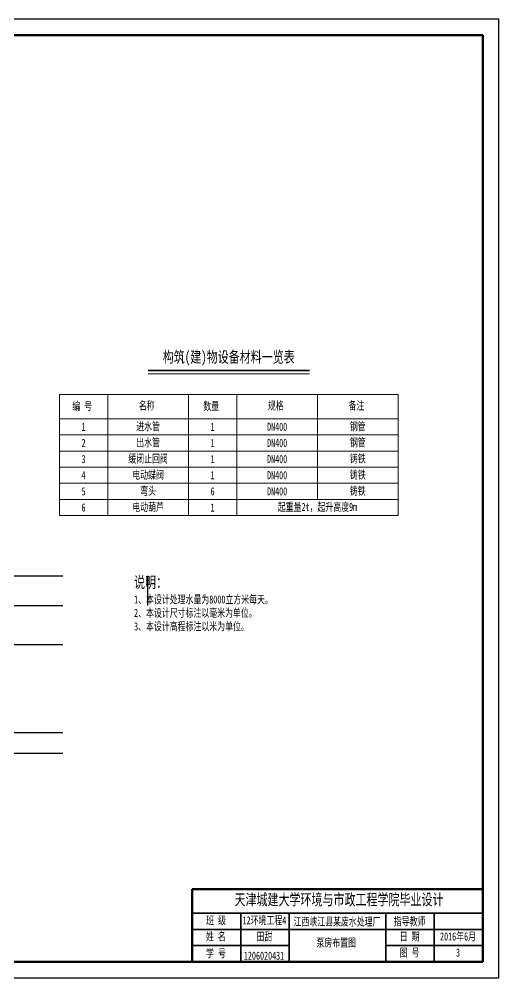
# Model space of a CAD drawing. Header units: millimetres. Extents: x 680 to 3830, y -1705 to 855.
# Drawn here: x 1224 to 1521, y 261 to 855 of the extents above; entities that cross this region are included whole.
import ezdxf

# ---------------------------------------------------------------- set-up
doc = ezdxf.new("R2010")
doc.units = ezdxf.units.MM
doc.styles.get("Standard").update_dxf_attribs({"font": 'txt', "bigfont": 'gbcbig.shx'})

msp = doc.modelspace()

# ---------------------------------------------------------------- linework, layer by layer
at = {"lineweight": 25}
for p, q in [((1520.90847, 855.08953), (679.90847, 855.08953)), ((1520.90847, 261.08953), (1520.90847, 855.08953)), ((1520.90847, 261.08953), (1520.90847, 306.08953)), ((679.90847, 261.08953), (1520.90847, 261.08953))]:
    msp.add_line(p, q, dxfattribs=at)
at = {"lineweight": 100}
for p, q in [((704.90847, 845.08953), (1510.90847, 845.08953)), ((1510.90847, 271.08953), (1510.90847, 845.08953)), ((704.90847, 271.08953), (1510.90847, 271.08953))]:
    msp.add_line(p, q, dxfattribs=at)
at = {"lineweight": 35}
for p, q in [((1353.49225, 637.36484), (1303.49225, 637.36484)), ((1353.49225, 637.36484), (1403.49225, 637.36484)), ((1510.90847, 301.08953), (1330.90847, 301.08953)), ((1360.90847, 271.08953), (1360.90847, 301.08953)), ((1390.90847, 271.08953), (1390.90847, 301.08953)), ((1450.90847, 271.08953), (1450.90847, 301.08953)), ((1480.90847, 271.08953), (1480.90847, 301.08953)), ((1390.90847, 291.08953), (1330.90847, 291.08953)), ((1390.90847, 291.08953), (1450.90847, 291.08953)), ((1510.90847, 291.08953), (1450.90847, 291.08953)), ((1390.90847, 281.08953), (1330.90847, 281.08953)), ((1510.90847, 281.08953), (1450.90847, 281.08953))]:
    msp.add_line(p, q, dxfattribs=at)
at = {"lineweight": 0}
for p, q in [((1303.49225, 635.36484), (1403.49225, 635.36484)), ((1248.49225, 622.48936), (1428.49225, 622.48936)), ((1248.49225, 547.48936), (1248.49225, 622.48936)), ((1278.49225, 622.48936), (1278.49225, 547.48936)), ((1328.49225, 547.48936), (1328.49225, 622.48936)), ((1328.49225, 622.48936), (1358.49225, 622.48936)), ((1358.49225, 547.48936), (1358.49225, 622.48936)), ((1358.49225, 622.48936), (1408.49225, 622.48936)), ((1408.49225, 622.48936), (1408.49225, 557.48936)), ((1428.49225, 622.48936), (1458.49225, 622.48936)), ((1458.49225, 622.48936), (1458.49225, 547.48936)), ((1248.49225, 607.48936), (1458.49225, 607.48936)), ((1458.49225, 597.48936), (1248.49225, 597.48936)), ((1248.49225, 597.48936), (1248.49225, 587.48936)), ((1248.49225, 587.48936), (1458.49225, 587.48936)), ((1458.49225, 587.48936), (1458.49225, 577.48936)), ((1458.49225, 577.48936), (1248.49225, 577.48936)), ((1248.49225, 577.48936), (1248.49225, 567.48936)), ((1248.49225, 567.48936), (1458.49225, 567.48936)), ((1458.49225, 557.48936), (1248.49225, 557.48936)), ((1278.49225, 557.48936), (1328.49225, 557.48936)), ((1328.49225, 557.48936), (1358.49225, 557.48936)), ((1458.49225, 547.48936), (1248.49225, 547.48936)), ((1278.49225, 547.48936), (1328.49225, 547.48936)), ((1328.49225, 547.48936), (1358.49225, 547.48936))]:
    msp.add_line(p, q, dxfattribs=at)
for p, q in [((1092.47682, 510.20485), (1250.62181, 510.20485)), ((1303.1663, 510.20485), (1303.1663, 491.82485)), ((1132.22775, 491.82485), (1250.62181, 491.82485)), ((898.47682, 467.70107), (1250.62181, 467.70107)), ((1016.79155, 413.06485), (1250.62181, 413.06485)), ((1092.47682, 400.20485), (1250.62181, 400.20485))]:
    msp.add_line(p, q)
at = {"lineweight": 50}
for p, q in [((1510.90847, 316.08953), (1330.90847, 316.08953)), ((1330.90847, 316.08953), (1330.90847, 271.08953))]:
    msp.add_line(p, q, dxfattribs=at)

# ---------------------------------------------------------------- texts
at = {"lineweight": 0}
for s, insert, char_height, width, attachment_point in [('{\\fFangSong|b0|i0|c134|p49;\\W0.714;构筑(建)物设备材料一览表}', (1353.49225, 644.86484), 7, 100, 5), ('{\\fFangSong|b0|i0|c134|p49;\\W0.7;编 号}', (1262.63669, 615.02802), 5, 30, 5), ('{\\fFangSong|b0|i0|c134|p49;\\W0.7;名称}', (1302.63669, 615.37935), 5, 50, 5), ('{\\fFangSong|b0|i0|c134|p49;\\W0.7;数量}', (1342.63669, 615.02802), 5, 30, 5), ('{\\fFangSong|b0|i0|c134|p49;\\W0.7;规格}', (1382.63669, 615.37935), 5, 50, 5), ('{\\fFangSong|b0|i0|c134|p49;\\W0.7;备注}', (1432.63669, 615.37935), 5, 50, 5), ('{\\fFangSong|b0|i0|c134|p49;\\W0.7;进水管}', (1303.49225, 602.48936), 5, 50, 5), ('{\\fFangSong|b0|i0|c134|p49;\\W0.7;钢管}', (1433.49225, 602.48936), 5, 50, 5), ('{\\fFangSong|b0|i0|c134|p49;\\W0.7;1}', (1263.49225, 602.48936), 5, 30, 5), ('{\\fFangSong|b0|i0|c134|p49;\\W0.7;1}', (1343.49225, 602.48936), 5, 30, 5), ('{\\fFangSong|b0|i0|c134|p49;\\W0.7;DN400}', (1383.49225, 602.48936), 5, 50, 5), ('{\\fFangSong|b0|i0|c134|p49;\\W0.7;2}', (1263.49225, 592.48936), 5, 30, 5), ('{\\fFangSong|b0|i0|c134|p49;\\W0.7;出水管}', (1303.49225, 592.48936), 5, 50, 5), ('{\\fFangSong|b0|i0|c134|p49;\\W0.7;1}', (1343.49225, 592.48936), 5, 30, 5), ('{\\fFangSong|b0|i0|c134|p49;\\W0.7;DN400}', (1383.49225, 592.48936), 5, 50, 5), ('{\\fFangSong|b0|i0|c134|p49;\\W0.7;钢管}', (1433.49225, 592.48936), 5, 50, 5), ('{\\fFangSong|b0|i0|c134|p49;\\W0.7;3}', (1263.49225, 582.48936), 5, 30, 5), ('{\\fFangSong|b0|i0|c134|p49;\\W0.7;缓闭止回阀}', (1303.49225, 582.48936), 5, 50, 5), ('{\\fFangSong|b0|i0|c134|p49;\\W0.7;1}', (1343.49225, 582.48936), 5, 30, 5), ('{\\fFangSong|b0|i0|c134|p49;\\W0.7;DN400}', (1383.49225, 582.48936), 5, 50, 5), ('{\\fFangSong|b0|i0|c134|p49;\\W0.7;铸铁}', (1433.49225, 582.48936), 5, 50, 5), ('{\\fFangSong|b0|i0|c134|p49;\\W0.7;4}', (1263.49225, 572.48936), 5, 30, 5), ('{\\fFangSong|b0|i0|c134|p49;\\W0.7;电动蝶阀}', (1303.49225, 572.48936), 5, 50, 5), ('{\\fFangSong|b0|i0|c134|p49;\\W0.7;1}', (1343.49225, 572.48936), 5, 30, 5), ('{\\fFangSong|b0|i0|c134|p49;\\W0.7;DN400}', (1383.49225, 572.48936), 5, 50, 5), ('{\\fFangSong|b0|i0|c134|p49;\\W0.7;铸铁}', (1433.49225, 572.48936), 5, 50, 5), ('{\\fFangSong|b0|i0|c134|p49;\\W0.7;5}', (1263.49225, 562.48936), 5, 30, 5), ('{\\fFangSong|b0|i0|c134|p49;\\W0.7;弯头}', (1303.49225, 562.48936), 5, 50, 5), ('{\\fFangSong|b0|i0|c134|p49;\\W0.7;6}', (1343.49225, 562.48936), 5, 30, 5), ('{\\fFangSong|b0|i0|c134|p49;\\W0.7;DN400}', (1383.49225, 562.48936), 5, 50, 5), ('{\\fFangSong|b0|i0|c134|p49;\\W0.7;铸铁}', (1433.49225, 562.48936), 5, 50, 5), ('{\\fFangSong|b0|i0|c134|p49;\\W0.7;6}', (1263.49225, 552.48936), 5, 30, 5), ('{\\fFangSong|b0|i0|c134|p49;\\W0.7;电动葫芦}', (1303.49225, 552.48936), 5, 50, 5), ('{\\fFangSong|b0|i0|c134|p49;\\W0.7;1}', (1343.49225, 552.48936), 5, 30, 5), ('{\\fFangSong|b0|i0|c134|p49;\\W0.7;起重量2t，起升高度9m}', (1408.49225, 552.48936), 5, 100, 5), ('{\\fFangSong|b0|i0|c134|p49;\\H1.4x;\\W0.714;说明：\\P\\H0.7143x;\\W0.7;1、本设计处理水量为8000立方米每天。\\P2、本设计尺寸标注以毫米为单位。\\P3、本设计高程标注以米为单位。}', (1294.82144, 509.70756), 5, 180, 1)]:
    msp.add_mtext(s, dxfattribs=dict(at, insert=insert, char_height=char_height, width=width, attachment_point=attachment_point))
at = {"lineweight": 25}
for s, insert, char_height, width, attachment_point in [('{\\fFangSong|b0|i0|c134|p49;\\W0.714;天津城建大学环境与市政工程学院毕业设计}', (1421.83078, 313.10387), 7, 180, 2), ('{\\fFangSong|b0|i0|c134|p49;\\W0.7;班 级}', (1345.6044, 299.22998), 5, 30, 2), ('{\\fFangSong|b0|i0|c134|p49;\\W0.7;12环境工程4}', (1375.6044, 299.22998), 5, 30, 2), ('{\\fFangSong|b0|i0|c134|p49;\\W0.7;江西峡江县某废水处理厂}', (1420.6044, 298.40581), 5, 60, 2), ('{\\fFangSong|b0|i0|c134|p49;\\W0.7;指导教师}', (1465.6044, 295.82136), 5, 30, 5), ('{\\fFangSong|b0|i0|c134|p49;\\W0.7;姓 名}', (1345.45789, 289.22998), 5, 30, 2), ('{\\fFangSong|b0|i0|c134|p49;\\W0.7;田甜}', (1375.6044, 289.22998), 5, 30, 2), ('{\\fFangSong|b0|i0|c134|p49;\\W0.7;泵房布置图}', (1420.09828, 285.38828), 5, 60, 2), ('{\\fFangSong|b0|i0|c134|p49;\\W0.7;日 期}', (1465.6044, 289.22998), 5, 30, 2), ('{\\fFangSong|b0|i0|c134|p49;\\W0.7;2016年6月}', (1495.6044, 289.22998), 5, 30, 2), ('{\\fFangSong|b0|i0|c134|p49;\\W0.7;学 号}', (1345.6044, 278.77156), 5, 30, 2), ('{\\fFangSong|b0|i0|c134|p49;\\W0.7;图 号}', (1465.6044, 279.22998), 5, 30, 2), ('{\\fFangSong|b0|i0|c134|p49;\\W0.7;1206020431}', (1375.37107, 277.32761), 5, 30, 2), ('{\\fFangSong|b0|i0|c134|p49;\\W0.7;3}', (1495.6044, 279.22998), 5, 30, 2)]:
    msp.add_mtext(s, dxfattribs=dict(at, insert=insert, char_height=char_height, width=width, attachment_point=attachment_point))

doc.saveas('drawing.dxf')
